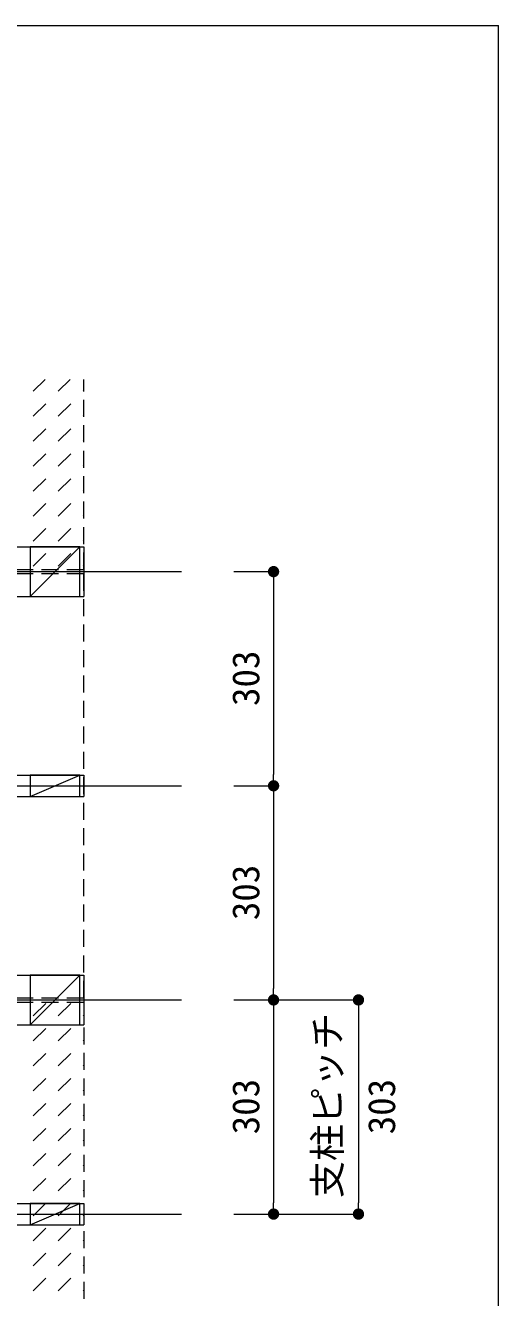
# Model space of a CAD drawing. Units: millimetres, scale not verified. Extents: x -4007 to 4007, y -2741 to 2832.
# Drawn here: x 3338 to 4007, y 1032 to 2832 of the extents above; entities that cross this region are included whole.
import ezdxf
from ezdxf.enums import TextEntityAlignment as Align

# ---------------------------------------------------------------- set-up
doc = ezdxf.new("R2010")
doc.units = ezdxf.units.MM
doc.header["$LTSCALE"] = 20
doc.linetypes.add('DASHED1', pattern=[1.8, 1.2, -0.6])
for name, color, linetype, lineweight in [('0-0_0-A01-枠A', 4, 'Continuous', 9), ('0-4_0-A11-寸法_詳細', 5, 'Continuous', 9), ('0-5_0', 7, 'Continuous', 9), ('0-9_A-E01-仕上太線', 5, 'Continuous', 9), ('0-A_0-A08-芯_他', 4, 'Continuous', 9), ('0-B_A-D08-下地_根太', 3, 'Continuous', 9), ('0-C_A-D09-金物_鋼材', 1, 'Continuous', 9)]:
    doc.layers.add(name, color=color, linetype=linetype, lineweight=lineweight)
doc.styles.add('ＭＳ ゴシック', font='')
doc.styles.get('ＭＳ ゴシック').set_extended_font_data('MS Gothic')

# ---------------------------------------------------------------- blocks, each defined once
blk = doc.blocks.new('waku')
at = {"layer": '0-0_0-A01-枠A'}
for p in [(396.67, 11513.33), (16423.33, 366.67)]:
    blk.add_line(p, (16423.33, 11513.33), dxfattribs=at)
blk = doc.blocks.new('_Dot')
at = {"layer": '0-5_0'}
blk.add_line((-10, 0), (-20, 0), dxfattribs=at)
for points in [[(0, 0), (-10, 0), (-9.92, 1.25)], [(0, 0), (-9.92, -1.25), (-10, 0)], [(0, 0), (-9.92, 1.25), (-9.69, 2.49)], [(0, 0), (-9.69, -2.49), (-9.92, -1.25)], [(0, 0), (-9.69, 2.49), (-9.3, 3.68)], [(0, 0), (-9.3, -3.68), (-9.69, -2.49)], [(0, 0), (-9.3, 3.68), (-8.76, 4.82)], [(0, 0), (-8.76, -4.82), (-9.3, -3.68)], [(0, 0), (-8.76, 4.82), (-8.09, 5.88)], [(0, 0), (-8.09, -5.88), (-8.76, -4.82)], [(0, 0), (-8.09, 5.88), (-7.29, 6.85)], [(0, 0), (-7.29, -6.85), (-8.09, -5.88)], [(0, 0), (-7.29, 6.85), (-6.37, 7.71)], [(0, 0), (-6.37, -7.71), (-7.29, -6.85)], [(0, 0), (-6.37, 7.71), (-5.36, 8.44)], [(0, 0), (-5.36, -8.44), (-6.37, -7.71)], [(0, 0), (-5.36, 8.44), (-4.26, 9.05)], [(0, 0), (-4.26, -9.05), (-5.36, -8.44)], [(0, 0), (-4.26, 9.05), (-3.09, 9.51)], [(0, 0), (-3.09, -9.51), (-4.26, -9.05)], [(0, 0), (-3.09, 9.51), (-1.87, 9.82)], [(0, 0), (-1.87, -9.82), (-3.09, -9.51)], [(0, 0), (-1.87, 9.82), (-0.63, 9.98)], [(0, 0), (-0.63, -9.98), (-1.87, -9.82)], [(0, 0), (-0.63, 9.98), (0.63, 9.98)], [(0, 0), (0.63, -9.98), (-0.63, -9.98)], [(0, 0), (0.63, 9.98), (1.87, 9.82)], [(0, 0), (1.87, 9.82), (3.09, 9.51)], [(0, 0), (3.09, 9.51), (4.26, 9.05)], [(0, 0), (4.26, 9.05), (5.36, 8.44)], [(0, 0), (5.36, 8.44), (6.37, 7.71)], [(0, 0), (6.37, 7.71), (7.29, 6.85)], [(0, 0), (7.29, 6.85), (8.09, 5.88)], [(0, 0), (8.09, 5.88), (8.76, 4.82)], [(0, 0), (8.76, 4.82), (9.3, 3.68)], [(0, 0), (9.3, 3.68), (9.69, 2.49)], [(0, 0), (9.69, 2.49), (9.92, 1.25)], [(0, 0), (9.92, 1.25), (10, 0)], [(0, 0), (1.87, -9.82), (0.63, -9.98)], [(0, 0), (3.09, -9.51), (1.87, -9.82)], [(0, 0), (4.26, -9.05), (3.09, -9.51)], [(0, 0), (5.36, -8.44), (4.26, -9.05)], [(0, 0), (6.37, -7.71), (5.36, -8.44)], [(0, 0), (7.29, -6.85), (6.37, -7.71)], [(0, 0), (8.09, -5.88), (7.29, -6.85)], [(0, 0), (8.76, -4.82), (8.09, -5.88)], [(0, 0), (9.3, -3.68), (8.76, -4.82)], [(0, 0), (9.69, -2.49), (9.3, -3.68)], [(0, 0), (9.92, -1.25), (9.69, -2.49)], [(0, 0), (10, 0), (9.92, -1.25)]]:
    blk.add_solid(points, dxfattribs=at)
blk = doc.blocks.new('EPDM')
at = {"layer": '0-5_0'}
blk.add_line((-700, -300), (700, 300), dxfattribs=at)
blk.add_lwpolyline([(700, 300), (-700, 300), (-700, -300), (700, -300)], close=True, dxfattribs=at)
blk = doc.blocks.new('EPDM 70x70')
at = {"layer": '0-5_0'}
blk.add_line((-700, 700), (700, -700), dxfattribs=at)
blk.add_lwpolyline([(700, 700), (-700, 700), (-700, -700), (700, -700)], close=True, dxfattribs=at)

msp = doc.modelspace()

# ---------------------------------------------------------------- linework, layer by layer
at = {"layer": '0-4_0-A11-寸法_詳細'}
for p, q in [((3632.67, 2059.56), (3688.67, 2059.56)), ((3688.67, 2043.56), (3688.67, 1772.56)), ((3632.67, 1756.56), (3688.67, 1756.56)), ((3632.67, 1756.56), (3688.67, 1756.56)), ((3688.67, 1740.56), (3688.67, 1469.56)), ((3632.67, 1453.56), (3688.67, 1453.56)), ((3632.67, 1453.56), (3688.67, 1453.56)), ((3632.67, 1453.56), (3808.67, 1453.56)), ((3688.67, 1437.56), (3688.67, 1166.56)), ((3808.67, 1437.56), (3808.67, 1166.56)), ((3632.67, 1150.56), (3688.67, 1150.56)), ((3632.67, 1150.56), (3808.67, 1150.56))]:
    msp.add_line(p, q, dxfattribs=at)
at = {"layer": '0-9_A-E01-仕上太線'}
for p, q in [((3348.97, 2314.83), (3365.7, 2331.56)), ((3384.32, 2314.83), (3401.06, 2331.56)), ((3419.68, 2314.83), (3420.67, 2315.82)), ((3348.97, 2279.48), (3366.65, 2297.16)), ((3384.32, 2279.48), (3402, 2297.16)), ((3419.68, 2279.48), (3420.67, 2280.46)), ((3348.97, 2244.12), (3366.65, 2261.8)), ((3384.32, 2244.12), (3402, 2261.8)), ((3419.68, 2244.12), (3420.67, 2245.11)), ((3348.97, 2208.77), (3366.65, 2226.44)), ((3384.32, 2208.77), (3402, 2226.44)), ((3419.68, 2208.77), (3420.67, 2209.75)), ((3348.97, 2173.41), (3366.65, 2191.09)), ((3384.32, 2173.41), (3402, 2191.09)), ((3419.68, 2173.41), (3420.67, 2174.4)), ((3348.97, 2138.06), (3366.65, 2155.73)), ((3384.32, 2138.06), (3402, 2155.73)), ((3419.68, 2138.06), (3420.67, 2139.04)), ((3348.97, 2102.7), (3366.65, 2120.38)), ((3384.32, 2102.7), (3402, 2120.38)), ((3419.68, 2102.7), (3420.67, 2103.69)), ((3348.97, 2067.35), (3366.65, 2085.02)), ((3384.32, 2067.35), (3402, 2085.02)), ((3419.68, 2067.35), (3420.67, 2068.33)), ((3348.97, 1430.95), (3366.65, 1448.63)), ((3384.32, 1430.95), (3402, 1448.63)), ((3419.68, 1430.95), (3420.67, 1431.94)), ((3348.97, 1395.59), (3366.65, 1413.27)), ((3384.32, 1395.59), (3402, 1413.27)), ((3419.68, 1395.59), (3420.67, 1396.58)), ((3348.97, 1360.24), (3366.65, 1377.92)), ((3384.32, 1360.24), (3402, 1377.92)), ((3419.68, 1360.24), (3420.67, 1361.23)), ((3348.97, 1324.88), (3366.65, 1342.56)), ((3384.32, 1324.88), (3402, 1342.56)), ((3419.68, 1324.88), (3420.67, 1325.87)), ((3348.97, 1289.53), (3366.65, 1307.21)), ((3384.32, 1289.53), (3402, 1307.21)), ((3419.68, 1289.53), (3420.67, 1290.52)), ((3348.97, 1254.17), (3366.65, 1271.85)), ((3384.32, 1254.17), (3402, 1271.85)), ((3419.68, 1254.17), (3420.67, 1255.16)), ((3348.97, 1218.82), (3366.65, 1236.5)), ((3384.32, 1218.82), (3402, 1236.5)), ((3419.68, 1218.82), (3420.67, 1219.8)), ((3348.97, 1183.46), (3366.65, 1201.14)), ((3384.32, 1183.46), (3402, 1201.14)), ((3419.68, 1183.46), (3420.67, 1184.45)), ((3348.97, 1148.11), (3366.65, 1165.78)), ((3384.32, 1148.11), (3402, 1165.78)), ((3419.68, 1148.11), (3420.67, 1149.09)), ((3348.97, 1112.75), (3366.65, 1130.43)), ((3384.32, 1112.75), (3402, 1130.43)), ((3419.68, 1112.75), (3420.67, 1113.74)), ((3348.97, 1077.4), (3366.65, 1095.07)), ((3384.32, 1077.4), (3402, 1095.07)), ((3419.68, 1077.4), (3420.67, 1078.38)), ((3348.97, 1042.04), (3366.65, 1059.72)), ((3384.32, 1042.04), (3402, 1059.72)), ((3419.68, 1042.04), (3420.67, 1043.03))]:
    msp.add_line(p, q, dxfattribs=at)
at = {"layer": '0-9_A-E01-仕上太線', "linetype": 'DASHED1'}
for points in [[(2820.67, 2331.56), (2820.67, 2062.56), (3420.67, 2062.56), (3420.67, 2331.56)], [(2820.67, 879.56), (2820.67, 1450.56), (3420.67, 1450.56), (3420.67, 879.56)]]:
    msp.add_lwpolyline(points, dxfattribs=at)
msp.add_lwpolyline([(2820.67, 1456.56), (3420.67, 1456.56), (3420.67, 2056.56), (2820.67, 2056.56)], close=True, dxfattribs=at)
at = {"layer": '0-A_0-A08-芯_他'}
for p, q in [((258.67, 2059.56), (3558.67, 2059.56)), ((258.67, 1756.56), (3558.67, 1756.56)), ((258.67, 1453.56), (3558.67, 1453.56)), ((258.67, 1150.56), (3558.67, 1150.56))]:
    msp.add_line(p, q, dxfattribs=at)
at = {"layer": '0-B_A-D08-下地_根太'}
for p, q in [((307.53, 2094.56), (3420.67, 2094.56)), ((3420.67, 2094.56), (3420.67, 2024.56)), ((307.53, 2024.56), (3420.67, 2024.56)), ((307.53, 1771.56), (3420.67, 1771.56)), ((3420.67, 1771.56), (3420.67, 1741.56)), ((307.53, 1741.56), (3420.67, 1741.56)), ((307.53, 1488.56), (3420.67, 1488.56)), ((3420.67, 1488.56), (3420.67, 1418.56)), ((307.53, 1418.56), (3420.67, 1418.56)), ((307.53, 1165.56), (3420.67, 1165.56)), ((3420.67, 1165.56), (3420.67, 1135.56)), ((307.53, 1135.56), (3420.67, 1135.56))]:
    msp.add_line(p, q, dxfattribs=at)

# ---------------------------------------------------------------- block references
at = {"layer": '0-0_0-A01-枠A', "xscale": 0.5, "yscale": 0.5}
msp.add_blockref('waku', (-4205, -2924.31), dxfattribs=at)
at = {"layer": '0-4_0-A11-寸法_詳細', "xscale": 0.8, "yscale": 0.8}
for p, rotation in [((3688.67, 2059.56), 90), ((3688.67, 1756.56), 270), ((3688.67, 1756.56), 90), ((3688.67, 1453.56), 270), ((3688.67, 1453.56), 90), ((3808.67, 1453.56), 90), ((3688.67, 1150.56), 270), ((3808.67, 1150.56), 270)]:
    msp.add_blockref('_Dot', p, dxfattribs=dict(at, rotation=rotation))
at = {"layer": '0-C_A-D09-金物_鋼材', "xscale": 0.05, "yscale": 0.05, "rotation": 90}
for p in [(3379.67, 2059.56), (3379.67, 1453.56)]:
    msp.add_blockref('EPDM 70x70', p, dxfattribs=at)
at = {"layer": '0-C_A-D09-金物_鋼材', "xscale": 0.05, "yscale": 0.05}
for p in [(3379.67, 1756.56), (3379.67, 1150.56)]:
    msp.add_blockref('EPDM', p, dxfattribs=at)

# ---------------------------------------------------------------- texts
at = {"layer": '0-4_0-A11-寸法_詳細', "style": 'ＭＳ ゴシック'}
for s, p in [('303', (3680.08, 1869.47)), ('303', (3680.08, 1566.47)), ('支柱ピッチ', (3795.4, 1173.15)), ('303', (3680.08, 1263.47)), ('303', (3872.08, 1263.47))]:
    msp.add_text(s, height=38.42, rotation=90, dxfattribs=at).set_placement(p, align=Align.BOTTOM_LEFT)

doc.saveas('drawing.dxf')
